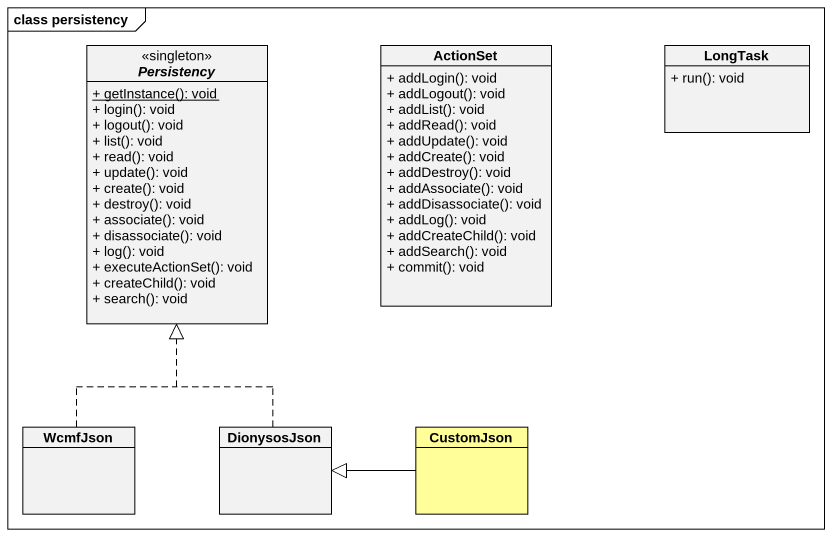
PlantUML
@startuml
mainframe class persistency
hide circle
hide empty members
skinparam classAttributeIconSize 0
interface Persistency <<singleton>> {
  {static} + getInstance(): void
  + login(): void
  + logout(): void
  + list(): void
  + read(): void
  + update(): void
  + create(): void
  + destroy(): void
  + associate(): void
  + disassociate(): void
  + log(): void
  + executeActionSet(): void
  + createChild(): void
  + search(): void
}
class ActionSet {
  + addLogin(): void
  + addLogout(): void
  + addList(): void
  + addRead(): void
  + addUpdate(): void
  + addCreate(): void
  + addDestroy(): void
  + addAssociate(): void
  + addDisassociate(): void
  + addLog(): void
  + addCreateChild(): void
  + addSearch(): void
  + commit(): void
}
class LongTask {
  + run(): void
}
class WcmfJson
class DionysosJson
class CustomJson #FFFE99
WcmfJson .up.|> Persistency
DionysosJson .up.|> Persistency
CustomJson -left-|> DionysosJson
@enduml
